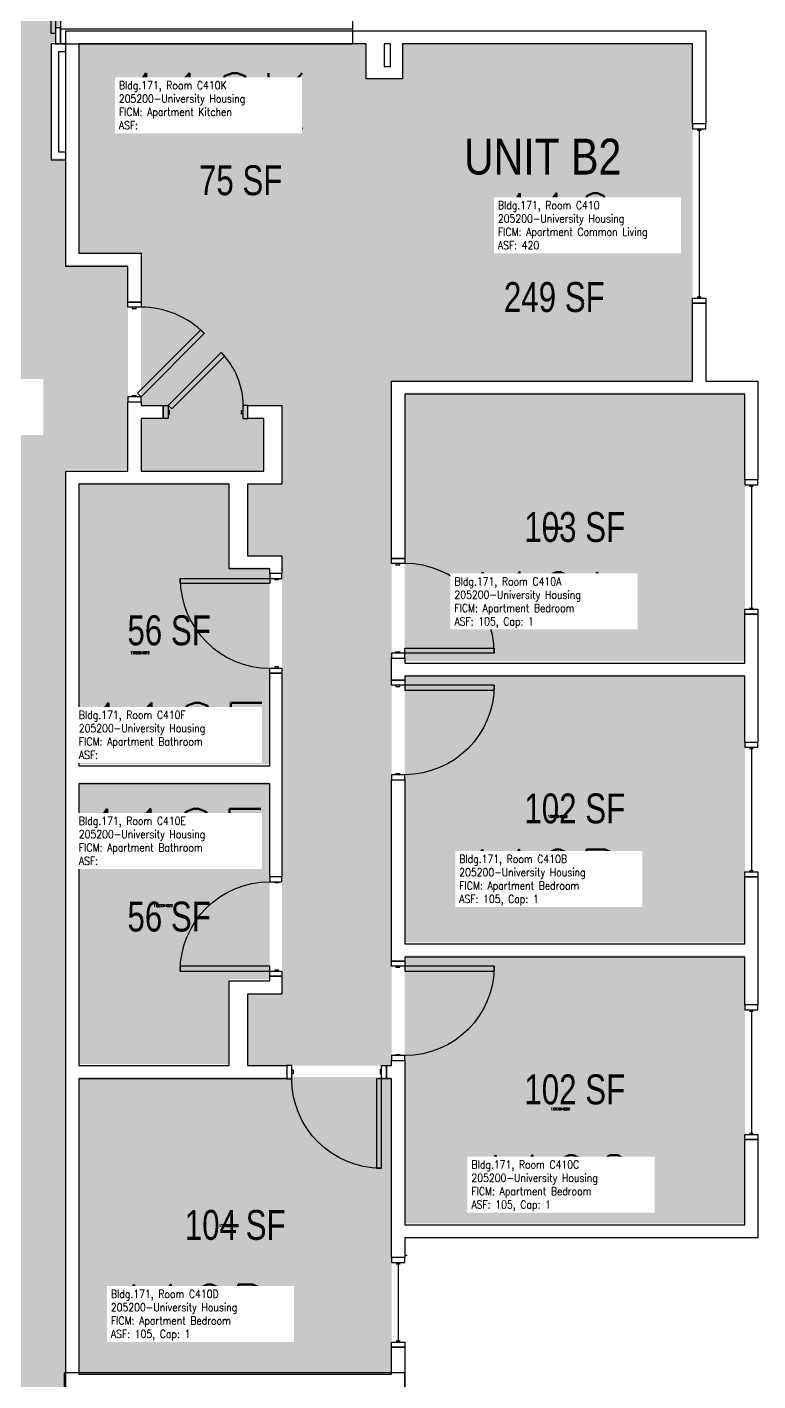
# Model space of a CAD drawing. Header units: inches. Extents: x 56 to 3925, y -1092 to 1470.
# Drawn here: x 2388 to 2682, y 442 to 986 of the extents above; entities that cross this region are included whole.
import ezdxf
from ezdxf.enums import TextEntityAlignment as Align

# ---------------------------------------------------------------- set-up
doc = ezdxf.new("R2010")
doc.units = ezdxf.units.IN
doc.header["$LTSCALE"] = 48
doc.header["$MEASUREMENT"] = 0
for name, color, linetype in [('A-DOOR', 2, 'Continuous'), ('A-GLAZ', 152, 'Continuous'), ('A-IDEN-RNUM', 7, 'Continuous'), ('A-IDEN-SNUM', 4, 'Continuous'), ('A-IDEN-VNUM', 4, 'Continuous'), ('A-MISC', 1, 'Continuous'), ('A-WALL', 5, 'Continuous'), ('AREA-TEXT', 3, 'Continuous'), ('Rooms-Category-Color', 7, 'Continuous'), ('Rooms-College-Color', 7, 'Continuous'), ('Rooms-Department-Color', 7, 'Continuous'), ('Rooms-Division-Color', 7, 'Continuous'), ('Rooms-Information', 7, 'Continuous')]:
    doc.layers.add(name, color=color, linetype=linetype)
doc.styles.add('AREA', font='arial.ttf', dxfattribs={"width": 0.75, "height": 12})
doc.styles.add('ROOMSNUMBER', font='txt.shx', dxfattribs={"height": 0.03})
doc.styles.add('ROOMVNUMBER', font='simplex.shx', dxfattribs={"width": 0.85})
doc.styles.get("Standard").update_dxf_attribs({"font": 'ARIALN.TTF'})

msp = doc.modelspace()

# ---------------------------------------------------------------- hatches: boundary and pattern name
h = msp.add_hatch()
h.set_pattern_fill('ANSI31', color=256, style=0)
h.set_pattern_definition([(45, (3054.39138, 380.0325), (0.088388348, -0.088388348), [])])
h.paths.add_polyline_path([(2470.44, 711.5), (2470.44, 770.24), (2461.23, 770.24), (2461.23, 711.5)], flags=9)
at = {"layer": 'Rooms-Category-Color', "true_color": 0xadadad}
msp.add_hatch(color=253, dxfattribs=at).paths.add_polyline_path([(2280.86, 188.51), (2285.45, 193.1), (2286.69, 191.87), (2320.1, 225.28), (2316.13, 229.25), (2323.65, 236.77), (2323.65, 807.92), (2298.65, 807.92), (2298.65, 890.25), (2323.65, 890.25), (2323.65, 933.01), (2328.92, 933.01), (2328.92, 945.01), (2323.65, 945.01), (2323.65, 979.64), (2327.17, 979.64), (2327.17, 986.14), (2325.17, 986.14), (2325.17, 993.64), (2328.92, 993.64), (2328.92, 1032.76), (2325.17, 1032.76), (2325.17, 1110.26), (2428.66, 1110.26), (2428.66, 1032.76), (2396.8, 1032.76), (2396.8, 1020.76), (2401.17, 1020.76), (2401.17, 986.14), (2399.17, 986.14), (2399.17, 979.64), (2397.42, 979.64), (2397.42, 933.01), (2403.3, 933.01), (2403.3, 890.25), (2428.3, 890.25), (2428.3, 807.92), (2403.3, 807.92), (2403.3, 203.3), (2372.69, 172.69), (2368.53, 176.85), (2359.61, 167.92), (2363.76, 163.76), (2339.28, 139.28), (2336.36, 142.2), (2331.77, 137.6)])
at = {"layer": 'Rooms-Category-Color', "true_color": 0x728ef3}
for points in [[(2408.55, 894.87), (2538.67, 894.87), (2538.67, 965.01), (2524.05, 965.01), (2524.05, 979.01), (2408.55, 979.01)], [(2538.67, 979.01), (2538.67, 894.87), (2433.55, 894.87), (2433.55, 833.74), (2442.5, 833.74), (2442.5, 828.49), (2433.55, 828.49), (2433.55, 807.29), (2482.92, 807.29), (2482.92, 828.49), (2476.5, 828.49), (2476.5, 833.74), (2490.17, 833.74), (2490.17, 802.04), (2476.3, 802.04), (2476.3, 773.29), (2490.17, 773.29), (2490.17, 597.26), (2476.3, 597.26), (2476.3, 568.51), (2534.3, 568.51), (2534.3, 843.51), (2655.3, 843.51), (2655.3, 979.01)], [(2676.3, 838.89), (2676.3, 730.89), (2539.55, 730.89), (2539.55, 838.89)], [(2408.55, 689.53), (2485.3, 689.53), (2485.3, 768.67), (2469.05, 768.67), (2469.05, 802.67), (2408.55, 802.67)], [(2676.3, 618.01), (2539.55, 618.01), (2539.55, 725.64), (2676.3, 725.64)], [(2408.55, 569.14), (2469.05, 569.14), (2469.05, 603.14), (2485.3, 603.14), (2485.3, 682.28), (2408.55, 682.28)], [(2539.55, 505.14), (2676.3, 505.14), (2676.3, 612.76), (2539.55, 612.76)], [(2408.55, 445.14), (2534.3, 445.14), (2534.3, 563.89), (2408.55, 563.89)]]:
    msp.add_hatch(color=171, dxfattribs=at).paths.add_polyline_path(points)
at = {"layer": 'Rooms-College-Color', "true_color": 0xadadad}
for points in [[(2280.86, 188.51), (2285.45, 193.1), (2286.69, 191.87), (2320.1, 225.28), (2316.13, 229.25), (2323.65, 236.77), (2323.65, 807.92), (2298.65, 807.92), (2298.65, 890.25), (2323.65, 890.25), (2323.65, 933.01), (2328.92, 933.01), (2328.92, 945.01), (2323.65, 945.01), (2323.65, 979.64), (2327.17, 979.64), (2327.17, 986.14), (2325.17, 986.14), (2325.17, 993.64), (2328.92, 993.64), (2328.92, 1032.76), (2325.17, 1032.76), (2325.17, 1110.26), (2428.66, 1110.26), (2428.66, 1032.76), (2396.8, 1032.76), (2396.8, 1020.76), (2401.17, 1020.76), (2401.17, 986.14), (2399.17, 986.14), (2399.17, 979.64), (2397.42, 979.64), (2397.42, 933.01), (2403.3, 933.01), (2403.3, 890.25), (2428.3, 890.25), (2428.3, 807.92), (2403.3, 807.92), (2403.3, 203.3), (2372.69, 172.69), (2368.53, 176.85), (2359.61, 167.92), (2363.76, 163.76), (2339.28, 139.28), (2336.36, 142.2), (2331.77, 137.6)], [(2408.55, 894.87), (2538.67, 894.87), (2538.67, 965.01), (2524.05, 965.01), (2524.05, 979.01), (2408.55, 979.01)], [(2538.67, 979.01), (2538.67, 894.87), (2433.55, 894.87), (2433.55, 833.74), (2442.5, 833.74), (2442.5, 828.49), (2433.55, 828.49), (2433.55, 807.29), (2482.92, 807.29), (2482.92, 828.49), (2476.5, 828.49), (2476.5, 833.74), (2490.17, 833.74), (2490.17, 802.04), (2476.3, 802.04), (2476.3, 773.29), (2490.17, 773.29), (2490.17, 597.26), (2476.3, 597.26), (2476.3, 568.51), (2534.3, 568.51), (2534.3, 843.51), (2655.3, 843.51), (2655.3, 979.01)], [(2676.3, 838.89), (2676.3, 730.89), (2539.55, 730.89), (2539.55, 838.89)], [(2408.55, 689.53), (2485.3, 689.53), (2485.3, 768.67), (2469.05, 768.67), (2469.05, 802.67), (2408.55, 802.67)], [(2676.3, 618.01), (2539.55, 618.01), (2539.55, 725.64), (2676.3, 725.64)], [(2408.55, 569.14), (2469.05, 569.14), (2469.05, 603.14), (2485.3, 603.14), (2485.3, 682.28), (2408.55, 682.28)], [(2539.55, 505.14), (2676.3, 505.14), (2676.3, 612.76), (2539.55, 612.76)], [(2408.55, 445.14), (2534.3, 445.14), (2534.3, 563.89), (2408.55, 563.89)]]:
    msp.add_hatch(color=253, dxfattribs=at).paths.add_polyline_path(points)
at = {"layer": 'Rooms-Department-Color', "true_color": 0xacacac}
msp.add_hatch(color=253, dxfattribs=at).paths.add_polyline_path([(2280.86, 188.51), (2285.45, 193.1), (2286.69, 191.87), (2320.1, 225.28), (2316.13, 229.25), (2323.65, 236.77), (2323.65, 807.92), (2298.65, 807.92), (2298.65, 890.25), (2323.65, 890.25), (2323.65, 933.01), (2328.92, 933.01), (2328.92, 945.01), (2323.65, 945.01), (2323.65, 979.64), (2327.17, 979.64), (2327.17, 986.14), (2325.17, 986.14), (2325.17, 993.64), (2328.92, 993.64), (2328.92, 1032.76), (2325.17, 1032.76), (2325.17, 1110.26), (2428.66, 1110.26), (2428.66, 1032.76), (2396.8, 1032.76), (2396.8, 1020.76), (2401.17, 1020.76), (2401.17, 986.14), (2399.17, 986.14), (2399.17, 979.64), (2397.42, 979.64), (2397.42, 933.01), (2403.3, 933.01), (2403.3, 890.25), (2428.3, 890.25), (2428.3, 807.92), (2403.3, 807.92), (2403.3, 203.3), (2372.69, 172.69), (2368.53, 176.85), (2359.61, 167.92), (2363.76, 163.76), (2339.28, 139.28), (2336.36, 142.2), (2331.77, 137.6)])
at = {"layer": 'Rooms-Department-Color', "true_color": 0x604aed}
for points in [[(2408.55, 894.87), (2538.67, 894.87), (2538.67, 965.01), (2524.05, 965.01), (2524.05, 979.01), (2408.55, 979.01)], [(2538.67, 979.01), (2538.67, 894.87), (2433.55, 894.87), (2433.55, 833.74), (2442.5, 833.74), (2442.5, 828.49), (2433.55, 828.49), (2433.55, 807.29), (2482.92, 807.29), (2482.92, 828.49), (2476.5, 828.49), (2476.5, 833.74), (2490.17, 833.74), (2490.17, 802.04), (2476.3, 802.04), (2476.3, 773.29), (2490.17, 773.29), (2490.17, 597.26), (2476.3, 597.26), (2476.3, 568.51), (2534.3, 568.51), (2534.3, 843.51), (2655.3, 843.51), (2655.3, 979.01)], [(2676.3, 838.89), (2676.3, 730.89), (2539.55, 730.89), (2539.55, 838.89)], [(2408.55, 689.53), (2485.3, 689.53), (2485.3, 768.67), (2469.05, 768.67), (2469.05, 802.67), (2408.55, 802.67)], [(2676.3, 618.01), (2539.55, 618.01), (2539.55, 725.64), (2676.3, 725.64)], [(2408.55, 569.14), (2469.05, 569.14), (2469.05, 603.14), (2485.3, 603.14), (2485.3, 682.28), (2408.55, 682.28)], [(2539.55, 505.14), (2676.3, 505.14), (2676.3, 612.76), (2539.55, 612.76)], [(2408.55, 445.14), (2534.3, 445.14), (2534.3, 563.89), (2408.55, 563.89)]]:
    msp.add_hatch(color=173, dxfattribs=at).paths.add_polyline_path(points)
at = {"layer": 'Rooms-Division-Color', "true_color": 0xadadad}
msp.add_hatch(color=253, dxfattribs=at).paths.add_polyline_path([(2280.86, 188.51), (2285.45, 193.1), (2286.69, 191.87), (2320.1, 225.28), (2316.13, 229.25), (2323.65, 236.77), (2323.65, 807.92), (2298.65, 807.92), (2298.65, 890.25), (2323.65, 890.25), (2323.65, 933.01), (2328.92, 933.01), (2328.92, 945.01), (2323.65, 945.01), (2323.65, 979.64), (2327.17, 979.64), (2327.17, 986.14), (2325.17, 986.14), (2325.17, 993.64), (2328.92, 993.64), (2328.92, 1032.76), (2325.17, 1032.76), (2325.17, 1110.26), (2428.66, 1110.26), (2428.66, 1032.76), (2396.8, 1032.76), (2396.8, 1020.76), (2401.17, 1020.76), (2401.17, 986.14), (2399.17, 986.14), (2399.17, 979.64), (2397.42, 979.64), (2397.42, 933.01), (2403.3, 933.01), (2403.3, 890.25), (2428.3, 890.25), (2428.3, 807.92), (2403.3, 807.92), (2403.3, 203.3), (2372.69, 172.69), (2368.53, 176.85), (2359.61, 167.92), (2363.76, 163.76), (2339.28, 139.28), (2336.36, 142.2), (2331.77, 137.6)])
at = {"layer": 'Rooms-Division-Color', "true_color": 0x604aed}
for points in [[(2408.55, 894.87), (2538.67, 894.87), (2538.67, 965.01), (2524.05, 965.01), (2524.05, 979.01), (2408.55, 979.01)], [(2538.67, 979.01), (2538.67, 894.87), (2433.55, 894.87), (2433.55, 833.74), (2442.5, 833.74), (2442.5, 828.49), (2433.55, 828.49), (2433.55, 807.29), (2482.92, 807.29), (2482.92, 828.49), (2476.5, 828.49), (2476.5, 833.74), (2490.17, 833.74), (2490.17, 802.04), (2476.3, 802.04), (2476.3, 773.29), (2490.17, 773.29), (2490.17, 597.26), (2476.3, 597.26), (2476.3, 568.51), (2534.3, 568.51), (2534.3, 843.51), (2655.3, 843.51), (2655.3, 979.01)], [(2676.3, 838.89), (2676.3, 730.89), (2539.55, 730.89), (2539.55, 838.89)], [(2408.55, 689.53), (2485.3, 689.53), (2485.3, 768.67), (2469.05, 768.67), (2469.05, 802.67), (2408.55, 802.67)], [(2676.3, 618.01), (2539.55, 618.01), (2539.55, 725.64), (2676.3, 725.64)], [(2408.55, 569.14), (2469.05, 569.14), (2469.05, 603.14), (2485.3, 603.14), (2485.3, 682.28), (2408.55, 682.28)], [(2539.55, 505.14), (2676.3, 505.14), (2676.3, 612.76), (2539.55, 612.76)], [(2408.55, 445.14), (2534.3, 445.14), (2534.3, 563.89), (2408.55, 563.89)]]:
    msp.add_hatch(color=173, dxfattribs=at).paths.add_polyline_path(points)

# ---------------------------------------------------------------- linework, layer by layer
at = {"layer": 'A-DOOR'}
for p, q in [((2397.42, 983.14), (2397.42, 1019.14)), ((2399.17, 1019.14), (2399.17, 983.14)), ((2401.17, 985.51), (2399.17, 985.51)), ((2399.17, 985.51), (2399.17, 979.01)), ((2401.17, 979.01), (2401.17, 985.51)), ((2399.17, 983.14), (2397.42, 983.14)), ((2399.17, 979.01), (2401.17, 979.01))]:
    msp.add_line(p, q, dxfattribs=at)
for points in [[(2428.3, 873.23), (2428.3, 875.23), (2433.55, 875.23), (2433.55, 873.23)], [(2430.05, 873.23), (2430.05, 872.73), (2431.55, 872.73), (2431.55, 873.23)], [(2433.55, 837.23), (2432.13, 838.65), (2457.59, 864.1), (2459, 862.69)], [(2444.5, 833.75), (2445.91, 832.33), (2467.13, 853.54), (2465.71, 854.96)], [(2430.05, 837.23), (2430.05, 837.73), (2431.55, 837.73), (2431.55, 837.23)], [(2428.3, 837.23), (2428.3, 835.23), (2433.55, 835.23), (2433.55, 837.23)], [(2444.5, 828.5), (2442.5, 828.5), (2442.5, 833.75), (2444.5, 833.75)], [(2474.5, 828.5), (2476.5, 828.5), (2476.5, 833.75), (2474.5, 833.75)], [(2444.5, 830.25), (2445, 830.25), (2445, 831.75), (2444.5, 831.75)], [(2474.5, 830.25), (2474, 830.25), (2474, 831.75), (2474.5, 831.75)], [(2534.3, 770.26), (2534.3, 772.26), (2539.55, 772.26), (2539.55, 770.26)], [(2536.05, 770.26), (2536.05, 769.76), (2537.55, 769.76), (2537.55, 770.26)], [(2485.3, 764.16), (2485.3, 762.16), (2449.3, 762.16), (2449.3, 764.16)], [(2490.17, 764.16), (2490.17, 766.16), (2485.3, 766.16), (2485.3, 764.16)], [(2488.8, 764.16), (2488.8, 763.66), (2487.3, 763.66), (2487.3, 764.16)], [(2536.05, 734.26), (2536.05, 734.76), (2537.55, 734.76), (2537.55, 734.26)], [(2539.55, 734.26), (2539.55, 736.26), (2575.55, 736.26), (2575.55, 734.26)], [(2534.3, 734.26), (2534.3, 732.26), (2539.55, 732.26), (2539.55, 734.26)], [(2490.17, 728.16), (2490.17, 726.16), (2485.3, 726.16), (2485.3, 728.16)], [(2488.8, 728.16), (2488.8, 728.66), (2487.3, 728.66), (2487.3, 728.16)], [(2534.3, 721.39), (2534.3, 723.39), (2539.55, 723.39), (2539.55, 721.39)], [(2536.05, 721.39), (2536.05, 720.89), (2537.55, 720.89), (2537.55, 721.39)], [(2539.55, 721.39), (2539.55, 719.39), (2575.55, 719.39), (2575.55, 721.39)], [(2534.3, 685.39), (2534.3, 683.39), (2539.55, 683.39), (2539.55, 685.39)], [(2536.05, 685.39), (2536.05, 685.89), (2537.55, 685.89), (2537.55, 685.39)], [(2490.17, 642.41), (2490.17, 644.41), (2485.3, 644.41), (2485.3, 642.41)], [(2488.8, 642.41), (2488.8, 641.91), (2487.3, 641.91), (2487.3, 642.41)], [(2534.3, 608.51), (2534.3, 610.51), (2539.55, 610.51), (2539.55, 608.51)], [(2485.3, 606.41), (2485.3, 608.41), (2449.3, 608.41), (2449.3, 606.41)], [(2490.17, 606.41), (2490.17, 604.41), (2485.3, 604.41), (2485.3, 606.41)], [(2488.8, 606.41), (2488.8, 606.91), (2487.3, 606.91), (2487.3, 606.41)], [(2536.05, 608.51), (2536.05, 608.01), (2537.55, 608.01), (2537.55, 608.51)], [(2539.55, 608.51), (2539.55, 606.51), (2575.55, 606.51), (2575.55, 608.51)], [(2534.3, 572.51), (2534.3, 570.51), (2539.55, 570.51), (2539.55, 572.51)], [(2536.05, 572.51), (2536.05, 573.01), (2537.55, 573.01), (2537.55, 572.51)], [(2494.17, 568.51), (2492.17, 568.51), (2492.17, 563.26), (2494.17, 563.26)], [(2494.17, 566.76), (2494.67, 566.76), (2494.67, 565.26), (2494.17, 565.26)], [(2530.17, 566.76), (2529.67, 566.76), (2529.67, 565.26), (2530.17, 565.26)], [(2530.17, 568.51), (2532.17, 568.51), (2532.17, 563.26), (2530.17, 563.26)], [(2530.17, 563.26), (2528.17, 563.26), (2528.17, 527.26), (2530.17, 527.26)]]:
    msp.add_lwpolyline(points, close=True, dxfattribs=at)
at = {"layer": 'A-DOOR', "extrusion": (0, 0, -1)}
for centre, radius, start, end in [((-2399.17, 983.14), 36, 0.0006, 90.0006), ((-2444.5, 833.75), 30, 135, 180), ((-2539.55, 721.39), 36, 180, 270), ((-2485.3, 606.41), 36, 0, 90), ((-2539.55, 608.51), 36, 180, 270), ((-2530.17, 563.26), 36, 270, 0)]:
    msp.add_arc(centre, radius, start, end, dxfattribs=at)
at = {"layer": 'A-DOOR'}
for centre, start, end in [((2433.55, 837.23), 45, 90), ((2539.55, 734.26), 0, 90), ((2485.3, 764.16), 180, 270)]:
    msp.add_arc(centre, 36, start, end, dxfattribs=at)
at = {"layer": 'A-GLAZ'}
for p, q in [((2657.17, 944.4), (2658.67, 944.4)), ((2657.92, 944.4), (2657.92, 877.4)), ((2657.17, 877.4), (2658.67, 877.4)), ((2678.17, 801.36), (2679.67, 801.36)), ((2678.92, 801.36), (2678.92, 752.36)), ((2678.17, 752.36), (2679.67, 752.36)), ((2678.17, 695.89), (2679.67, 695.89)), ((2678.92, 695.89), (2678.92, 646.89)), ((2678.17, 646.89), (2679.67, 646.89)), ((2678.17, 590.36), (2679.67, 590.36)), ((2678.92, 590.36), (2678.92, 541.36)), ((2678.17, 541.36), (2679.67, 541.36)), ((2539.55, 492.4), (2540.55, 492.4)), ((2536.17, 488.9), (2537.67, 488.9)), ((2536.92, 488.9), (2536.92, 457.9)), ((2536.17, 457.9), (2537.67, 457.9))]:
    msp.add_line(p, q, dxfattribs=at)
for points in [[(2660.55, 944.9), (2660.55, 946.9), (2655.3, 946.9), (2655.3, 944.9)], [(2660.55, 876.9), (2660.55, 874.9), (2655.3, 874.9), (2655.3, 876.9)], [(2681.55, 801.86), (2681.55, 803.86), (2676.3, 803.86), (2676.3, 801.86)], [(2681.55, 751.86), (2681.55, 749.86), (2676.3, 749.86), (2676.3, 751.86)], [(2681.55, 696.39), (2681.55, 698.39), (2676.3, 698.39), (2676.3, 696.39)], [(2681.55, 646.39), (2681.55, 644.39), (2676.3, 644.39), (2676.3, 646.39)], [(2681.55, 590.86), (2681.55, 592.86), (2676.3, 592.86), (2676.3, 590.86)], [(2681.55, 540.86), (2681.55, 538.86), (2676.3, 538.86), (2676.3, 540.86)], [(2539.55, 489.4), (2539.55, 491.4), (2534.3, 491.4), (2534.3, 489.4)], [(2539.55, 457.4), (2539.55, 455.4), (2534.3, 455.4), (2534.3, 457.4)]]:
    msp.add_lwpolyline(points, close=True, dxfattribs=at)
at = {"layer": 'A-WALL'}
for p, q in [((2401.17, 993.01), (2401.17, 979.01)), ((2518.66, 979.01), (2518.66, 993.01)), ((2401.17, 985.01), (2518.66, 985.01)), ((2403.3, 889.62), (2403.3, 984.26)), ((2403.3, 984.26), (2660.55, 984.26)), ((2660.55, 984.26), (2660.55, 946.9)), ((2397.42, 979.01), (2397.42, 932.39)), ((2403.3, 979.01), (2397.42, 979.01)), ((2400.55, 935.51), (2400.55, 975.89)), ((2400.55, 975.89), (2403.3, 975.89)), ((2401.17, 979.01), (2518.66, 979.01)), ((2403.3, 975.89), (2403.3, 979.01)), ((2408.55, 979.01), (2408.55, 894.87)), ((2524.05, 979.01), (2408.55, 979.01)), ((2524.05, 965.01), (2524.05, 979.01)), ((2533.8, 979.01), (2531.3, 979.01)), ((2531.3, 979.01), (2531.3, 969.89)), ((2533.8, 969.89), (2533.8, 979.01)), ((2655.3, 979.01), (2538.67, 979.01)), ((2538.67, 979.01), (2538.67, 965.01)), ((2655.3, 946.9), (2655.3, 979.01)), ((2531.3, 969.89), (2533.8, 969.89)), ((2538.67, 965.01), (2524.05, 965.01)), ((2660.55, 946.9), (2655.3, 946.9)), ((2397.42, 932.39), (2403.3, 932.39)), ((2403.3, 935.51), (2400.55, 935.51)), ((2403.3, 932.39), (2403.3, 935.51)), ((2408.55, 894.87), (2433.55, 894.87)), ((2433.55, 894.87), (2433.55, 875.23)), ((2428.3, 889.62), (2403.3, 889.62)), ((2428.3, 875.23), (2428.3, 889.62)), ((2433.55, 875.23), (2428.3, 875.23)), ((2655.3, 843.51), (2655.3, 874.9)), ((2655.3, 874.9), (2660.55, 874.9)), ((2660.55, 874.9), (2660.55, 843.51)), ((2534.3, 843.51), (2655.3, 843.51)), ((2534.3, 772.26), (2534.3, 843.51)), ((2660.55, 843.51), (2681.55, 843.51)), ((2681.55, 843.51), (2681.55, 803.86)), ((2676.3, 838.26), (2539.55, 838.26)), ((2539.55, 838.26), (2539.55, 772.26)), ((2676.3, 803.86), (2676.3, 838.26)), ((2428.3, 807.3), (2428.3, 835.23)), ((2428.3, 835.23), (2433.55, 835.23)), ((2433.55, 835.23), (2433.55, 833.75)), ((2433.55, 833.75), (2442.5, 833.75)), ((2442.5, 833.75), (2442.5, 828.5)), ((2476.5, 833.75), (2490.17, 833.75)), ((2476.5, 828.5), (2476.5, 833.75)), ((2490.17, 833.75), (2490.17, 802.05)), ((2442.5, 828.5), (2433.55, 828.5)), ((2433.55, 828.5), (2433.55, 807.3)), ((2482.92, 828.5), (2476.5, 828.5)), ((2482.92, 807.3), (2482.92, 828.5)), ((2403.3, 567.89), (2403.3, 807.3)), ((2403.3, 807.3), (2428.3, 807.3)), ((2433.55, 807.3), (2482.92, 807.3)), ((2408.55, 802.05), (2408.55, 688.91)), ((2469.05, 802.05), (2408.55, 802.05)), ((2469.05, 768.05), (2469.05, 802.05)), ((2476.3, 802.05), (2476.3, 773.3)), ((2490.17, 802.05), (2476.3, 802.05)), ((2681.55, 803.86), (2676.3, 803.86)), ((2476.3, 773.3), (2490.17, 773.3)), ((2490.17, 773.3), (2490.17, 766.16)), ((2485.3, 768.05), (2469.05, 768.05)), ((2485.3, 766.16), (2485.3, 768.05)), ((2539.55, 772.26), (2534.3, 772.26)), ((2490.17, 766.16), (2485.3, 766.16)), ((2676.3, 730.26), (2676.3, 749.86)), ((2676.3, 749.86), (2681.55, 749.86)), ((2681.55, 749.86), (2681.55, 698.39)), ((2534.3, 723.39), (2534.3, 732.26)), ((2534.3, 732.26), (2539.55, 732.26)), ((2539.55, 732.26), (2539.55, 730.26)), ((2539.55, 730.26), (2676.3, 730.26)), ((2485.3, 688.91), (2485.3, 726.16)), ((2485.3, 726.16), (2490.17, 726.16)), ((2490.17, 726.16), (2490.17, 644.41)), ((2676.3, 725.01), (2539.55, 725.01)), ((2539.55, 725.01), (2539.55, 723.39)), ((2676.3, 698.39), (2676.3, 725.01)), ((2539.55, 723.39), (2534.3, 723.39)), ((2681.55, 698.39), (2676.3, 698.39)), ((2408.55, 688.91), (2485.3, 688.91)), ((2485.3, 681.66), (2408.55, 681.66)), ((2408.55, 681.66), (2408.55, 568.51)), ((2485.3, 644.41), (2485.3, 681.66)), ((2534.3, 610.51), (2534.3, 683.39)), ((2534.3, 683.39), (2539.55, 683.39)), ((2539.55, 683.39), (2539.55, 617.39)), ((2490.17, 644.41), (2485.3, 644.41)), ((2676.3, 617.39), (2676.3, 644.39)), ((2676.3, 644.39), (2681.55, 644.39)), ((2681.55, 644.39), (2681.55, 592.86)), ((2539.55, 617.39), (2676.3, 617.39)), ((2539.55, 610.51), (2534.3, 610.51)), ((2676.3, 612.14), (2539.55, 612.14)), ((2539.55, 612.14), (2539.55, 610.51)), ((2676.3, 592.86), (2676.3, 612.14)), ((2485.3, 602.51), (2485.3, 604.41)), ((2485.3, 604.41), (2490.17, 604.41)), ((2490.17, 604.41), (2490.17, 597.26)), ((2469.05, 602.51), (2485.3, 602.51)), ((2469.05, 568.51), (2469.05, 602.51)), ((2490.17, 597.26), (2476.3, 597.26)), ((2476.3, 597.26), (2476.3, 568.51)), ((2681.55, 592.86), (2676.3, 592.86)), ((2403.3, 439.26), (2403.3, 567.89)), ((2408.55, 568.51), (2469.05, 568.51)), ((2476.3, 568.51), (2489.55, 568.51)), ((2489.55, 568.51), (2492.17, 568.51)), ((2492.17, 568.51), (2492.17, 563.26)), ((2532.17, 568.51), (2534.3, 568.51)), ((2532.17, 563.26), (2532.17, 568.51)), ((2534.3, 568.51), (2534.3, 570.51)), ((2534.3, 570.51), (2539.55, 570.51)), ((2539.55, 570.51), (2539.55, 504.51)), ((2408.55, 563.26), (2408.55, 444.51)), ((2489.55, 563.26), (2408.55, 563.26)), ((2492.17, 563.26), (2489.55, 563.26)), ((2534.3, 563.26), (2532.17, 563.26)), ((2534.3, 499.89), (2534.3, 563.26)), ((2676.3, 504.51), (2676.3, 538.86)), ((2676.3, 538.86), (2681.55, 538.86)), ((2681.55, 538.86), (2681.55, 499.26)), ((2539.55, 504.51), (2676.3, 504.51)), ((2534.3, 491.4), (2534.3, 499.89)), ((2681.55, 499.26), (2539.55, 499.26)), ((2539.55, 499.26), (2539.55, 491.4)), ((2539.55, 491.4), (2534.3, 491.4)), ((2534.3, 444.51), (2534.3, 455.4)), ((2534.3, 455.4), (2539.55, 455.4)), ((2539.55, 455.4), (2539.55, 439.26)), ((2402.67, 445.14), (2402.67, 408.09)), ((2539.55, 445.14), (2402.67, 445.14)), ((2408.55, 444.51), (2534.3, 444.51)), ((2539.55, 438.64), (2539.55, 445.14))]:
    msp.add_line(p, q, dxfattribs=at)

# ---------------------------------------------------------------- texts
at = {"layer": 'A-IDEN-RNUM', "style": 'ROOMSNUMBER', "width": 0.85}
for s, p in [('0410-K0', (2471.17, 955.03)), ('0410-00', (2615.09, 907.67)), ('0410-A0', (2599.08, 784.44)), ('0410-F0', (2433.09, 734.36)), ('0410-B0', (2601.04, 668.59)), ('0410-E0', (2442.43, 632.76)), ('0410-C0', (2602.1, 551.1)), ('0410-D0', (2468.83, 504.2))]:
    msp.add_text(s, height=1, dxfattribs=at).set_placement(p, align=Align.MIDDLE_CENTER)
at = {"layer": 'A-IDEN-SNUM', "style": 'ROOMSNUMBER', "width": 0.85}
for s, p in [('1710C410K0', (2471.17, 955.03)), ('1710C41000', (2615.09, 907.67)), ('1710C410A0', (2599.08, 784.44)), ('1710C410F0', (2433.09, 734.36)), ('1710C410B0', (2601.04, 668.59)), ('1710C410E0', (2442.43, 632.76)), ('1710C410C0', (2602.1, 551.1)), ('1710C410D0', (2468.83, 504.2))]:
    msp.add_text(s, height=1, dxfattribs=at).set_placement(p, align=Align.MIDDLE_CENTER)
at = {"layer": 'A-IDEN-VNUM', "style": 'ROOMVNUMBER'}
for s, p in [('410K', (2462.14, 955.93)), ('410F', (2445.51, 702.97)), ('410E', (2445.51, 660.41))]:
    msp.add_text(s, height=22.5, dxfattribs=at).set_placement(p, align=Align.MIDDLE_CENTER)
at = {"layer": 'A-IDEN-VNUM', "style": 'ROOMVNUMBER', "width": 0.85}
for s, p in [('410', (2599.78, 907.76)), ('410A', (2592.32, 755.54)), ('410B', (2593.35, 644.03)), ('410C', (2598.7, 521.26)), ('410D', (2453.31, 469.25))]:
    msp.add_text(s, height=22.5, dxfattribs=at).set_placement(p, align=Align.MIDDLE_CENTER)
at = {"layer": 'A-MISC'}
msp.add_text('UNIT B2', height=14.4, dxfattribs=at).set_placement((2595.01, 926.51), align=Align.CENTER)
at = {"layer": 'AREA-TEXT', "style": 'AREA', "width": 0.75}
for s, p in [('75 SF', (2473.61, 924.23)), ('249 SF', (2599.7, 877.3)), ('103 SF', (2607.92, 784.89)), ('56 SF', (2444.87, 743.41)), ('102 SF', (2607.92, 671.83)), ('56 SF', (2444.87, 628.4)), ('102 SF', (2607.92, 558.95)), ('104 SF', (2471.42, 504.51))]:
    msp.add_text(s, height=12, dxfattribs=at).set_placement(p, align=Align.MIDDLE_CENTER)

# ---------------------------------------------------------------- next in the draw order: texts
at = {"layer": 'Rooms-Information', "char_height": 3.2143, "width": 72, "attachment_point": 7, "style": 'ROOMVNUMBER', "bg_fill": 3, "box_fill_scale": 1.5, "bg_fill_color": 256, "bg_fill_true_color": 13158600, "bg_fill_transparency": 0}
for s, insert in [('Bldg.171, Room C410K^M^J205200-University Housing^M^JFICM: Apartment Kitchen^M^JASF: ', (2424.64, 944.68)), ('Bldg.171, Room C410^M^J205200-University Housing^M^JFICM: Apartment Common Living^M^JASF: 420', (2577.01, 896.51)), ('Bldg.171, Room C423C^M^J205200-University Housing^M^JFICM: Corridor / Circulation^M^JASF: ', (2320.7, 823.45)), ('Bldg.171, Room C410A^M^J205200-University Housing^M^JFICM: Apartment Bedroom^M^JASF: 105, Cap: 1', (2559.54, 744.29)), ('Bldg.171, Room C410F^M^J205200-University Housing^M^JFICM: Apartment Bathroom^M^JASF: ', (2408.55, 691.72)), ('Bldg.171, Room C410E^M^J205200-University Housing^M^JFICM: Apartment Bathroom^M^JASF: ', (2408.55, 649.16)), ('Bldg.171, Room C410B^M^J205200-University Housing^M^JFICM: Apartment Bedroom^M^JASF: 105, Cap: 1', (2561.47, 632.78)), ('Bldg.171, Room C410C^M^J205200-University Housing^M^JFICM: Apartment Bedroom^M^JASF: 105, Cap: 1', (2566.37, 510.01)), ('Bldg.171, Room C410D^M^J205200-University Housing^M^JFICM: Apartment Bedroom^M^JASF: 105, Cap: 1', (2421.43, 458))]:
    msp.add_mtext(s, dxfattribs=dict(at, insert=insert))

doc.saveas('drawing.dxf')
